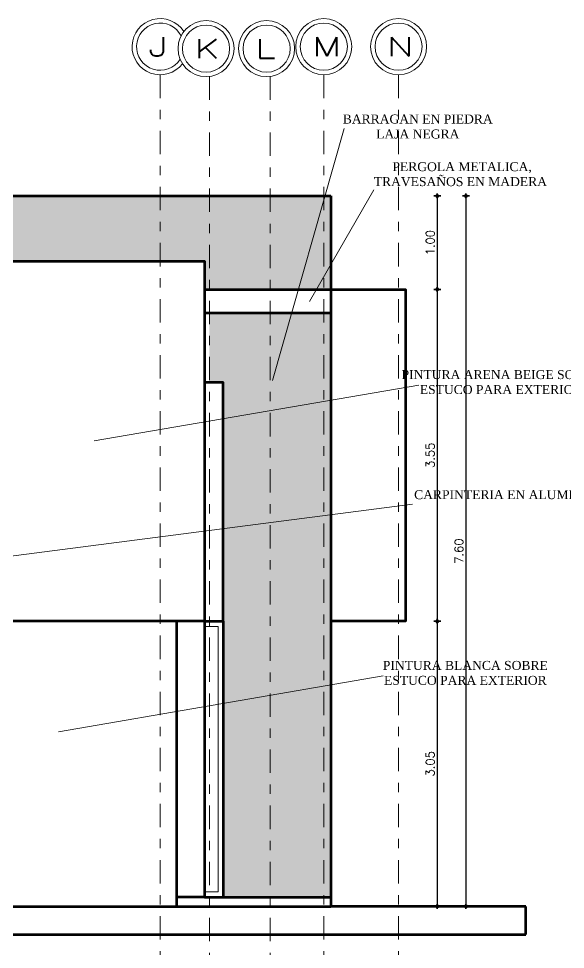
# Model space of a CAD drawing. Header units: metres. Extents: x -50 to 76, y -61 to 14.
# Drawn here: x -7.6 to -1.76, y -54.81 to -44.85 of the extents above; entities that cross this region are included whole.
import ezdxf

# ---------------------------------------------------------------- set-up
doc = ezdxf.new("R2010")
doc.units = ezdxf.units.M
doc.header["$MEASUREMENT"] = 0
doc.linetypes.add('CENTERX2', pattern=[4, 2.5, -0.5, 0.5, -0.5])
doc.linetypes.add('DASHDOT2', pattern=[0.5, 0.25, -0.125, 0, -0.125])
for name, color, linetype, lineweight in [('1 ACHURADO PLACAS', 45, 'Continuous', 15), ('1 CALCAS', 255, 'Continuous', 60), ('1 NIVELES', 145, 'Continuous', 18), ('1 VENTANAS', 2, 'Continuous', 18), ('_TXT1', 7, 'Continuous', 0), ('achurados', 251, 'Continuous', 0), ('COTAS', 251, 'Continuous', 35), ('EJES', 251, 'CENTERX2', 0), ('F-PLANO 3', 81, 'Continuous', 20)]:
    doc.layers.add(name, color=color, linetype=linetype, lineweight=lineweight)
doc.layers.add('TEXT', color=4, linetype='Continuous')
doc.styles.add('ARIAL', font='CENTURY.TTF')
doc.styles.add('cotas', font='romans.shx')
doc.styles.add('ROMANS', font='romans', dxfattribs={"width": 0.7})
doc.dimstyles.new('COT-50', dxfattribs={"dimscale": 0.5, "dimtxt": 0.18, "dimasz": 0.05, "dimexe": 0.08, "dimexo": 0.1, "dimgap": 0.06, "dimtad": 1, "dimzin": 4, "dimdsep": 46, "dimtxsty": 'cotas', "dimblk1": 'COTA', "dimblk2": 'COTA', "dimsah": 1, "dimcen": 0.09, "dimse1": 1, "dimse2": 1, "dimclrd": 256, "dimclre": 253, "dimclrt": 14, "dimadec": 0, "dimazin": 0, "dimtfac": 1, "dimtix": 1, "dimtmove": 0, "dimatfit": 3, "dimldrblk": 'COTA', "dimfxl": 1, "dimtfill": 1, "dimtfillclr": 256, "dimtolj": 1, "dimtzin": 12, "dimarcsym": 0})

# ---------------------------------------------------------------- blocks, each defined once
blk = doc.blocks.new('COTA')
for p, q in [((-1, 0), (1, 0)), ((0, 1.5), (0, -1.5))]:
    blk.add_line(p, q)
blk.add_circle((0, 0), 0.5)
blk = doc.blocks.new('*D871')
at = {"layer": 'COTAS', "lineweight": -2, "transparency": 16777216}
blk.add_line((-3.1275, -46.7719), (-3.1275, -47.7219), dxfattribs=at)
at = {"layer": 'Defpoints', "color": 0, "transparency": 16777216}
for p in [(-4.2657, -46.7469), (-4.2657, -47.7469), (-3.1275, -47.7469)]:
    blk.add_point(p, dxfattribs=at)
at = {"layer": 'COTAS', "lineweight": -2, "transparency": 16777216, "xscale": 0.025, "yscale": 0.025, "zscale": 0.025}
for p, rotation in [((-3.1275, -46.7469), 90), ((-3.1275, -47.7469), 270)]:
    blk.add_blockref('COTA', p, dxfattribs=dict(at, rotation=rotation))
at = {"layer": 'COTAS', "color": 14, "transparency": 16777216, "insert": (-3.2025, -47.2469), "char_height": 0.09, "attachment_point": 5, "rotation": 90, "style": 'cotas', "bg_fill": 3, "box_fill_scale": 1.25, "bg_fill_color": 256, "bg_fill_true_color": 13158600, "bg_fill_transparency": 0}
blk.add_mtext('\\A1;1.00', dxfattribs=at)
blk = doc.blocks.new('*D872')
at = {"layer": 'COTAS', "lineweight": -2, "transparency": 16777216}
blk.add_line((-3.1275, -47.7719), (-3.1275, -51.2719), dxfattribs=at)
at = {"layer": 'Defpoints', "color": 0, "transparency": 16777216}
for p in [(-3.4657, -47.7469), (-3.4657, -51.2969), (-3.1275, -51.2969)]:
    blk.add_point(p, dxfattribs=at)
at = {"layer": 'COTAS', "lineweight": -2, "transparency": 16777216, "xscale": 0.025, "yscale": 0.025, "zscale": 0.025}
for p, rotation in [((-3.1275, -47.7469), 90), ((-3.1275, -51.2969), 270)]:
    blk.add_blockref('COTA', p, dxfattribs=dict(at, rotation=rotation))
at = {"layer": 'COTAS', "color": 14, "transparency": 16777216, "insert": (-3.2025, -49.5219), "char_height": 0.09, "attachment_point": 5, "rotation": 90, "style": 'cotas', "bg_fill": 3, "box_fill_scale": 1.25, "bg_fill_color": 256, "bg_fill_true_color": 13158600, "bg_fill_transparency": 0}
blk.add_mtext('\\A1;3.55', dxfattribs=at)
blk = doc.blocks.new('*D873')
at = {"layer": 'COTAS', "lineweight": -2, "transparency": 16777216}
blk.add_line((-3.1275, -51.3219), (-3.1275, -54.3219), dxfattribs=at)
at = {"layer": 'Defpoints', "color": 0, "transparency": 16777216}
for p in [(-4.2657, -51.2969), (-4.2657, -54.3469), (-3.1275, -54.3469)]:
    blk.add_point(p, dxfattribs=at)
at = {"layer": 'COTAS', "lineweight": -2, "transparency": 16777216, "xscale": 0.025, "yscale": 0.025, "zscale": 0.025}
for p, rotation in [((-3.1275, -51.2969), 90), ((-3.1275, -54.3469), 270)]:
    blk.add_blockref('COTA', p, dxfattribs=dict(at, rotation=rotation))
at = {"layer": 'COTAS', "color": 14, "transparency": 16777216, "insert": (-3.2025, -52.8219), "char_height": 0.09, "attachment_point": 5, "rotation": 90, "style": 'cotas', "bg_fill": 3, "box_fill_scale": 1.25, "bg_fill_color": 256, "bg_fill_true_color": 13158600, "bg_fill_transparency": 0}
blk.add_mtext('\\A1;3.05', dxfattribs=at)
blk = doc.blocks.new('*D874')
at = {"layer": 'COTAS', "lineweight": -2, "transparency": 16777216}
blk.add_line((-2.8204, -46.7719), (-2.8204, -54.3219), dxfattribs=at)
at = {"layer": 'Defpoints', "color": 0, "transparency": 16777216}
for p in [(-4.2657, -46.7469), (-4.2657, -54.3469), (-2.8204, -54.3469)]:
    blk.add_point(p, dxfattribs=at)
at = {"layer": 'COTAS', "lineweight": -2, "transparency": 16777216, "xscale": 0.025, "yscale": 0.025, "zscale": 0.025}
for p, rotation in [((-2.8204, -46.7469), 90), ((-2.8204, -54.3469), 270)]:
    blk.add_blockref('COTA', p, dxfattribs=dict(at, rotation=rotation))
at = {"layer": 'COTAS', "color": 14, "transparency": 16777216, "insert": (-2.8954, -50.5469), "char_height": 0.09, "attachment_point": 5, "rotation": 90, "style": 'cotas', "bg_fill": 3, "box_fill_scale": 1.25, "bg_fill_color": 256, "bg_fill_true_color": 13158600, "bg_fill_transparency": 0}
blk.add_mtext('\\A1;7.60', dxfattribs=at)

msp = doc.modelspace()

# ---------------------------------------------------------------- hatches: boundary and pattern name
at = {"layer": '1 ACHURADO PLACAS'}
h = msp.add_hatch(dxfattribs=at)
h.set_pattern_fill('AR-RSHKE', color=256, scale=0.008, angle=90)
h.paths.add_polyline_path([(-4.9157, -47.9969), (-5.5632, -47.9969), (-5.5632, -48.7447), (-5.4157, -48.7447), (-5.4157, -51.2969), (-5.4157, -54.2469), (-4.9157, -54.2469)])
h.paths.add_polyline_path([(-4.3407, -47.9969), (-4.9157, -47.9969), (-4.9157, -54.2469), (-4.3407, -54.2469)])
h.paths.add_polyline_path([(-4.2657, -47.9969), (-4.3407, -47.9969), (-4.3407, -54.2469), (-4.2657, -54.2469)])
h.paths.add_polyline_path([(-4.3407, -46.7469), (-4.9157, -46.7469), (-4.9157, -47.7469), (-4.3407, -47.7469)])
h.paths.add_polyline_path([(-4.9157, -46.7469), (-5.5632, -46.7469), (-5.5632, -47.7469), (-4.9157, -47.7469)])
h.paths.add_polyline_path([(-5.5632, -46.7469), (-6.0907, -46.7469), (-6.0907, -47.4469), (-5.6157, -47.4469), (-5.6157, -47.7469), (-5.5632, -47.7469)])
h.paths.add_polyline_path([(-6.0907, -46.7469), (-8.7407, -46.7469), (-8.7407, -47.7469), (-8.0157, -47.7469), (-8.0157, -47.4469), (-6.0907, -47.4469)])
h.paths.add_polyline_path([(-4.2657, -46.7469), (-4.3407, -46.7469), (-4.3407, -47.7469), (-4.2657, -47.7469)])

# ---------------------------------------------------------------- linework, layer by layer
at = {"layer": '1 CALCAS'}
for p, q in [((-8.7657, -46.7469), (-4.2657, -46.7469)), ((-4.2657, -46.7469), (-4.2657, -54.3469)), ((-5.6157, -47.7469), (-4.2657, -47.7469)), ((-5.6157, -47.9969), (-4.2657, -47.9969)), ((-5.9157, -51.2969), (-5.9157, -54.3469)), ((-5.6157, -51.2969), (-5.6157, -54.2469)), ((-5.6157, -54.2469), (-5.9157, -54.2469)), ((-5.6157, -54.2469), (-4.2657, -54.2469)), ((-19.0171, -54.3469), (-4.2657, -54.3469)), ((-2.1793, -54.3469), (-4.2657, -54.3469)), ((-2.1793, -54.6469), (-2.1793, -54.3469)), ((-18.9166, -54.6469), (-2.1793, -54.6469))]:
    msp.add_line(p, q, dxfattribs=at)
msp.add_lwpolyline([(-8.0157, -47.4469), (-5.6157, -47.4469), (-5.6157, -51.2969), (-8.0157, -51.2969)], close=True, dxfattribs=at)
for points in [[(-4.2657, -47.7469), (-3.4657, -47.7469), (-3.4657, -51.2969), (-4.2657, -51.2969)], [(-5.4157, -51.2969), (-5.4157, -48.7447), (-5.6157, -48.7447)], [(-5.6157, -51.2969), (-5.4157, -51.2969), (-5.4157, -54.2469)]]:
    msp.add_lwpolyline(points, dxfattribs=at)
at = {"layer": '1 VENTANAS'}
msp.add_lwpolyline([(-5.6157, -51.3519), (-5.4707, -51.3519), (-5.4707, -54.1919), (-5.6157, -54.1919)], dxfattribs=at)
at = {"layer": 'achurados', "color": 251, "linetype": 'ByBlock'}
for centre in [(-5.5998, -45.1715), (-4.9523, -45.1715), (-4.3407, -45.1507), (-3.5407, -45.1507)]:
    msp.add_circle(centre, 0.3, dxfattribs=at)
msp.add_arc((-6.0907, -45.1507), 0.3, 32.60392, 322.54656, dxfattribs=at)
at = {"layer": 'EJES', "linetype": 'DASHDOT2'}
for p, q in [((-6.0907, -45.4507), (-6.0907, -55.6003)), ((-5.5632, -45.4692), (-5.5632, -55.6003)), ((-4.9157, -45.4692), (-4.9157, -55.6003)), ((-4.3407, -45.4507), (-4.3407, -55.6003)), ((-3.5407, -45.4507), (-3.5407, -55.6003))]:
    msp.add_line(p, q, dxfattribs=at)
at = {"layer": 'F-PLANO 3', "color": 1, "linetype": 'ByBlock'}
for centre in [(-4.3407, -45.1507), (-3.5407, -45.1507), (-5.5998, -45.1715), (-4.9523, -45.1715)]:
    msp.add_circle(centre, 0.252, dxfattribs=at)
msp.add_arc((-6.0907, -45.1507), 0.252, 27.36682, 327.78366, dxfattribs=at)

# ---------------------------------------------------------------- texts
at = {"layer": '_TXT1', "style": 'ROMANS', "width": 1.5}
for s, p in [('J', (-6.2172, -45.2536)), ('K', (-5.7263, -45.2744)), ('L', (-5.0788, -45.2744)), ('M', (-4.4672, -45.2536)), ('N', (-3.6672, -45.2536))]:
    msp.add_text(s, height=0.2042, dxfattribs=at).set_placement(p)
at = {"layer": 'TEXT', "char_height": 0.096, "attachment_point": 2, "style": 'ARIAL'}
for s, insert, width in [('BARRAGAN EN PIEDRA LAJA NEGRA', (-3.3356, -45.8768), 1.681384), (' PERGOLA METALICA,\\PTRAVESAÑOS EN MADERA', (-2.8796, -46.3862), 2.052076)]:
    msp.add_mtext(s, dxfattribs=dict(at, insert=insert, width=width))

# ---------------------------------------------------------------- next in the draw order: dimensions: what is measured, and where the dimension line sits
at = {"layer": 'COTAS'}
dim = msp.add_linear_dim(base=(-3.1275, -47.7469), p1=(-4.2657, -46.7469), p2=(-4.2657, -47.7469), angle=90, dimstyle='COT-50', dxfattribs=at)
dim.commit()
dim.dimension.update_dxf_attribs({"geometry": '*D871', "text_midpoint": (-3.2025, -47.2469)})

# ---------------------------------------------------------------- next in the draw order: dimensions: what is measured, and where the dimension line sits
dim = msp.add_linear_dim(base=(-3.1275, -51.2969), p1=(-3.4657, -47.7469), p2=(-3.4657, -51.2969), angle=90, dimstyle='COT-50', dxfattribs=at)
dim.commit()
dim.dimension.update_dxf_attribs({"geometry": '*D872', "text_midpoint": (-3.2025, -49.5219)})

# ---------------------------------------------------------------- next in the draw order: dimensions: what is measured, and where the dimension line sits
dim = msp.add_linear_dim(base=(-3.1275, -54.3469), p1=(-4.2657, -51.2969), p2=(-4.2657, -54.3469), angle=90, dimstyle='COT-50', dxfattribs=at)
dim.commit()
dim.dimension.update_dxf_attribs({"geometry": '*D873', "text_midpoint": (-3.2025, -52.8219)})

# ---------------------------------------------------------------- next in the draw order: dimensions: what is measured, and where the dimension line sits
dim = msp.add_linear_dim(base=(-2.8204, -54.3469), p1=(-4.2657, -46.7469), p2=(-4.2657, -54.3469), angle=90, dimstyle='COT-50', dxfattribs=at)
dim.commit()
dim.dimension.update_dxf_attribs({"geometry": '*D874', "text_midpoint": (-2.8954, -50.5469)})

# ---------------------------------------------------------------- next in the draw order: linework, layer by layer
at = {"layer": '1 NIVELES'}
for p, q in [((-4.1233, -46.0276), (-4.8902, -48.7213)), ((-3.8062, -46.6826), (-4.4942, -47.8773)), ((-3.3229, -48.7699), (-6.7965, -49.3672)), ((-3.3906, -50.0435), (-8.7815, -50.7423)), ((-3.7063, -51.8806), (-7.1799, -52.4779))]:
    msp.add_line(p, q, dxfattribs=at)

# ---------------------------------------------------------------- next in the draw order: texts
at = {"layer": 'TEXT', "char_height": 0.096, "attachment_point": 2, "style": 'ARIAL'}
for s, insert, width in [('PINTURA ARENA BEIGE SOBRE ESTUCO PARA EXTERIOR', (-2.4431, -48.6102), 2.184598), (' CARPINTERIA EN ALUMINIO', (-2.4137, -49.8948), 2.052076), ('PINTURA BLANCA SOBRE ESTUCO PARA EXTERIOR', (-2.8266, -51.7209), 2.184598)]:
    msp.add_mtext(s, dxfattribs=dict(at, insert=insert, width=width))

doc.saveas('drawing.dxf')
